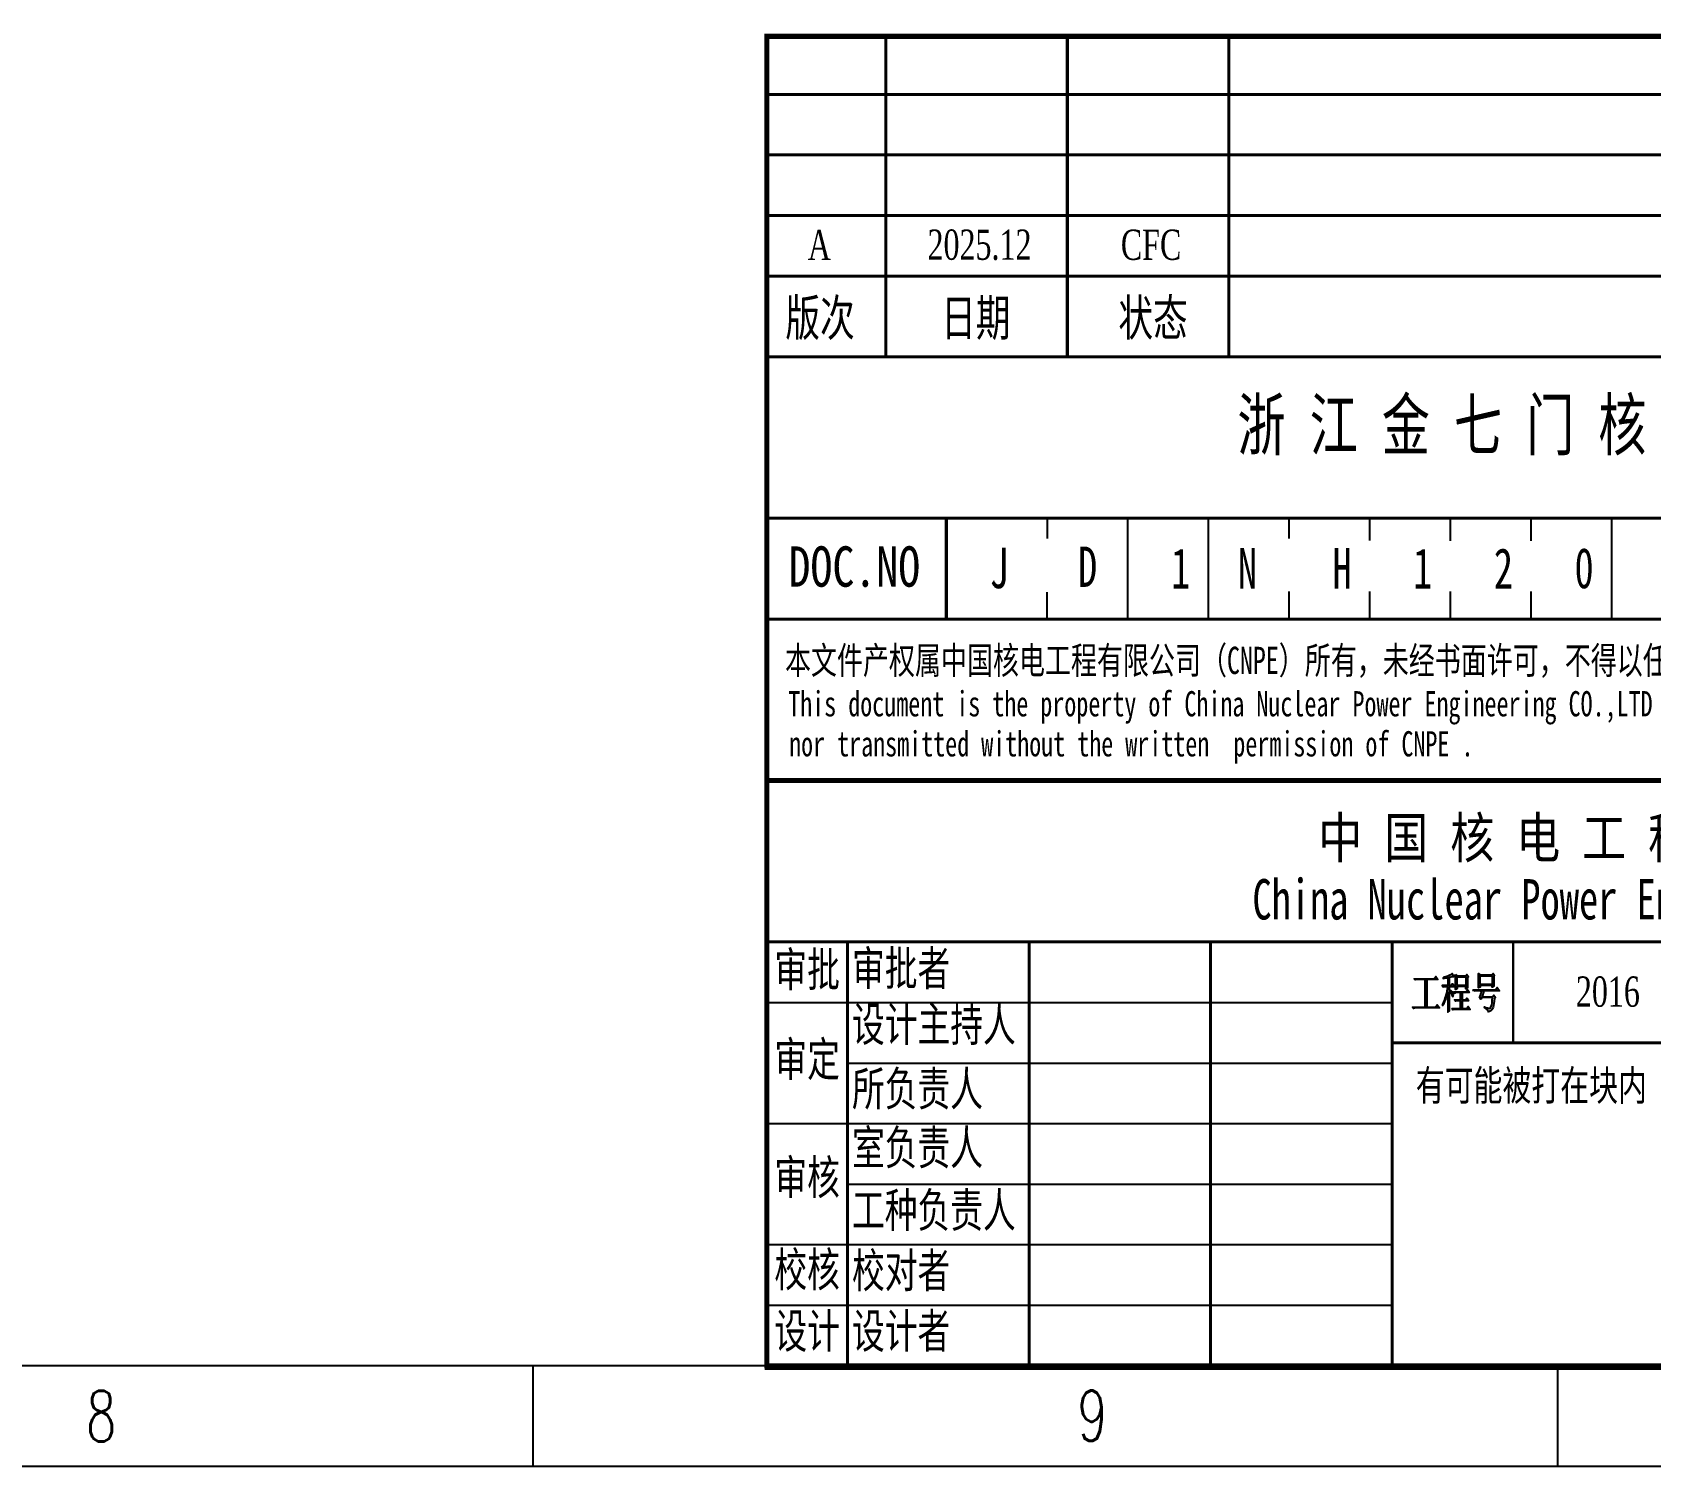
# Model space of a CAD drawing. Header units: inches. Extents: x 6 to 109360, y -14990 to 740552.
# Drawn here: x 794.4 to 954.9, y -7778.7 to -7636.6 of the extents above; entities that cross this region are included whole.
import ezdxf
from ezdxf.enums import TextEntityAlignment as Align

# ---------------------------------------------------------------- set-up
doc = ezdxf.new("R2010")
doc.units = ezdxf.units.IN
doc.header["$MEASUREMENT"] = 0
for name, color, linetype in [('1', 7, 'Continuous'), ('BORDER', 7, 'Continuous'), ('图框', 4, 'Continuous')]:
    doc.layers.add(name, color=color, linetype=linetype)
doc.styles.add('HZ', font='txt_____.ttf', dxfattribs={"width": 0.7, "bigfont": 'HZTXT'})
doc.styles.add('宋体', font='', dxfattribs={"width": 0.7})
doc.styles.get('宋体').set_extended_font_data('SimSun')

# ---------------------------------------------------------------- blocks, each defined once
blk = doc.blocks.new('*U29')
at = {"layer": '图框'}
blk.add_line((0, 5), (0, -5), dxfattribs=at)
blk = doc.blocks.new('*U30')
at = {"color": 0, "linetype": 'ByBlock', "lineweight": -2, "transparency": 16777216}
for p in [(812.8, 0), (914.4, 0)]:
    blk.add_blockref('*U29', p, dxfattribs=at)
blk = doc.blocks.new('图签')
at = {"layer": '1'}
h = blk.add_hatch(color=7, dxfattribs=at)
h.paths.add_polyline_path([(-114.56, 38.27), (-113.46, 38.27), (-113.67, 38.57), (-113.82, 38.36), (-115.81, 38.36), (-115.72, 38.23), (-115.6, 38.27), (-115.49, 38.27), (-114.73, 38.27), (-114.73, 35.54), (-115.98, 35.54), (-115.88, 35.41), (-115.77, 35.45), (-115.65, 35.46), (-113.31, 35.46), (-113.53, 35.77), (-113.69, 35.54), (-114.56, 35.54)])
h.paths.add_polyline_path([(-112.3, 36.78), (-112.31, 37.06), (-112.31, 37.19), (-112.21, 37.06), (-112.14, 36.91), (-112.09, 36.77), (-112.07, 36.72), (-112.01, 36.59), (-111.94, 36.63), (-111.93, 36.66), (-111.91, 36.81), (-111.95, 36.97), (-111.96, 36.97), (-112.03, 37.06), (-112.14, 37.15), (-112.27, 37.24), (-112.31, 37.26), (-112.31, 37.59), (-111.82, 37.59), (-112, 37.86), (-112.13, 37.68), (-112.31, 37.68), (-112.31, 38.51), (-112.14, 38.55), (-112.01, 38.58), (-111.91, 38.59), (-111.89, 38.59), (-112.04, 38.89), (-112.11, 38.82), (-112.21, 38.75), (-112.35, 38.67), (-112.42, 38.64), (-112.56, 38.58), (-112.68, 38.54), (-112.8, 38.5), (-112.91, 38.47), (-112.95, 38.46), (-112.95, 38.39), (-112.79, 38.42), (-112.65, 38.44), (-112.54, 38.46), (-112.46, 38.47), (-112.46, 37.68), (-113.04, 37.68), (-112.95, 37.54), (-112.84, 37.59), (-112.49, 37.59), (-112.51, 37.44), (-112.54, 37.28), (-112.58, 37.11), (-112.62, 36.93), (-112.67, 36.74), (-112.71, 36.59), (-112.76, 36.43), (-112.81, 36.28), (-112.87, 36.12), (-112.93, 35.96), (-113, 35.8), (-113.03, 35.74), (-113.01, 35.69), (-112.85, 35.95), (-112.78, 36.08), (-112.72, 36.23), (-112.65, 36.38), (-112.59, 36.54), (-112.54, 36.7), (-112.48, 36.88), (-112.46, 36.97), (-112.46, 36.74), (-112.46, 35.58), (-112.46, 35.42), (-112.46, 35.28), (-112.47, 35.15), (-112.47, 35.04), (-112.29, 35.16), (-112.29, 35.22), (-112.3, 35.31), (-112.3, 35.54), (-112.3, 35.69)])
h.paths.add_polyline_path([(-110.53, 38.46), (-110.43, 38.56), (-110.59, 38.79), (-110.7, 38.64), (-111.55, 38.64), (-111.73, 38.79), (-111.72, 38.62), (-111.72, 38.62), (-111.72, 38.44), (-111.71, 38.26), (-111.71, 37.88), (-111.72, 37.7), (-111.72, 37.53), (-111.72, 37.35), (-111.72, 37.29), (-111.56, 37.39), (-111.56, 37.59), (-110.69, 37.59), (-110.69, 37.37), (-110.52, 37.46), (-110.52, 37.56), (-110.53, 37.69), (-110.53, 37.86), (-110.53, 38.06)])
h.paths.add_polyline_path([(-111.56, 38.56), (-110.69, 38.56), (-110.69, 37.68), (-111.56, 37.68)], flags=16)
h.paths.add_polyline_path([(-111.06, 36.99), (-110.35, 36.99), (-110.53, 37.26), (-110.66, 37.07), (-111.88, 37.07), (-111.78, 36.94), (-111.68, 36.99), (-111.21, 36.99), (-111.21, 36.26), (-111.81, 36.26), (-111.71, 36.13), (-111.61, 36.17), (-111.21, 36.17), (-111.21, 35.39), (-112.05, 35.39), (-111.96, 35.26), (-111.84, 35.3), (-111.72, 35.31), (-110.26, 35.31), (-110.46, 35.59), (-110.61, 35.39), (-111.06, 35.39), (-111.06, 36.17), (-110.41, 36.17), (-110.59, 36.44), (-110.72, 36.26), (-111.06, 36.26)])
h.paths.add_polyline_path([(-107.92, 38.01), (-107.92, 38.57), (-107.83, 38.69), (-107.99, 38.89), (-108.1, 38.73), (-109.25, 38.73), (-109.42, 38.86), (-109.42, 38.69), (-109.42, 38.51), (-109.42, 38.33), (-109.42, 37.97), (-109.42, 37.79), (-109.42, 37.62), (-109.42, 37.45), (-109.42, 37.44), (-109.25, 37.53), (-109.25, 37.69), (-108.09, 37.69), (-108.09, 37.51), (-107.91, 37.61), (-107.92, 37.71), (-107.92, 37.84)])
h.paths.add_polyline_path([(-109.25, 38.64), (-108.09, 38.64), (-108.09, 37.78), (-109.25, 37.78)], flags=16)
h.paths.add_polyline_path([(-108.91, 37.17), (-107.36, 37.17), (-107.57, 37.47), (-107.73, 37.26), (-109.97, 37.26), (-109.88, 37.13), (-109.78, 37.17), (-109.11, 37.17), (-109.15, 36.98), (-109.19, 36.82), (-109.21, 36.78), (-109.28, 36.63), (-109.34, 36.56), (-109.21, 36.33), (-109.1, 36.48), (-108.03, 36.48), (-108.06, 36.2), (-108.09, 35.96), (-108.12, 35.78), (-108.16, 35.63), (-108.2, 35.54), (-108.24, 35.48), (-108.32, 35.45), (-108.42, 35.45), (-108.54, 35.48), (-108.69, 35.52), (-108.82, 35.58), (-108.83, 35.51), (-108.69, 35.41), (-108.58, 35.31), (-108.51, 35.2), (-108.48, 35.08), (-108.47, 35.06), (-108.33, 35.12), (-108.22, 35.17), (-108.2, 35.19), (-108.11, 35.28), (-108.04, 35.38), (-108.01, 35.44), (-107.98, 35.55), (-107.95, 35.7), (-107.92, 35.89), (-107.88, 36.13), (-107.85, 36.38), (-107.74, 36.49), (-107.91, 36.74), (-108.04, 36.56), (-109.08, 36.56)])
at = {"linetype": 'Continuous'}
blk.add_line((-162.2, 84), (-162.2, 74), dxfattribs=at)
at = {"layer": '1'}
for p, q in [((-180, 59.93), (-180, 131.76)), ((-144.2, 74), (-144.2, 84)), ((-136.2, 74), (-136.2, 84)), ((-128.2, 82), (-128.2, 84)), ((-120.2, 81.79), (-120.2, 84)), ((-112.2, 81.76), (-112.2, 84)), ((-104.2, 81.76), (-104.2, 84)), ((-96.2, 74), (-96.2, 84)), ((-152.2, 83), (-152.2, 83)), ((-152.2, 74), (-152.2, 76.68)), ((-128.2, 74), (-128.2, 76.72)), ((-120.2, 74), (-120.21, 76.72)), ((-112.2, 74), (-112.21, 76.72)), ((-104.2, 74), (-104.2, 76.72)), ((-0.2, 74), (-180.2, 74)), ((0, 0), (-180, 0)), ((-0.2, -0.35), (-180.2, -0.35))]:
    blk.add_line(p, q, dxfattribs=at)
at = {"layer": '1', "color": 7}
for p, q in [((-180, 36), (-118, 36)), ((-172, 30), (-118, 30)), ((-180, 24), (-118, 24)), ((-172, 18), (-118, 18)), ((-180, 12), (-118, 12)), ((-180, 6), (-118, 6)), ((0, 0), (-180, 0)), ((-0.2, -0.35), (-180.2, -0.35))]:
    blk.add_line(p, q, dxfattribs=at)
at = {"layer": '1', "color": 7, "const_width": 0.5}
for points in [[(-180, 0), (0, 0), (0, 131.76), (-180, 131.76)], [(-180, 58), (0, 58), (0, 0), (-180, 0)]]:
    blk.add_lwpolyline(points, close=True, dxfattribs=at)
at = {"layer": '1', "color": 7}
for points, const_width in [([(-168.2, 132), (-168.2, 100)], 0.3), ([(-150.2, 132), (-150.2, 100)], 0.3), ([(-134.2, 132), (-134.2, 100)], 0.3), ([(-180.2, 126), (-0.2, 126)], 0.3), ([(-180.2, 120), (-0.2, 120)], 0.3), ([(-180.2, 114), (-0.2, 114)], 0.3), ([(-180.2, 108), (-0.2, 108)], 0.3), ([(-180.2, 100), (-0.2, 100)], 0.3), ([(-180.2, 84), (-0.2, 84)], 0.3), ([(-162.2, 84), (-162.2, 74)], 0.3), ([(-180.2, 74), (-0.2, 74)], 0.3), ([(-180, 74), (0, 74)], 0.3), ([(-180, 42), (0, 42)], 0.3), ([(-172, 42), (-172, 0)], 0.3), ([(-154, 42), (-154, 0)], 0.3), ([(-136, 42), (-136, 0)], 0.3), ([(-118, 42), (-118, 0)], 0.3), ([(-106, 42), (-106, 32)], 0.25), ([(-118, 32), (0, 32)], 0.3)]:
    blk.add_lwpolyline(points, dxfattribs=dict(at, const_width=const_width))
for points in [[(-115.65, 35.46), (-115.77, 35.45), (-115.88, 35.41), (-115.98, 35.54), (-114.73, 35.54), (-114.73, 38.27), (-115.49, 38.27), (-115.6, 38.27), (-115.72, 38.23), (-115.81, 38.36), (-113.82, 38.36), (-113.67, 38.57), (-113.46, 38.27), (-114.56, 38.27), (-114.56, 35.54), (-113.69, 35.54), (-113.53, 35.77), (-113.31, 35.46)], [(-112.09, 36.77), (-112.07, 36.72), (-112.01, 36.59), (-111.94, 36.63), (-111.93, 36.66), (-111.91, 36.81), (-111.95, 36.97), (-111.96, 36.97), (-112.03, 37.06), (-112.14, 37.15), (-112.27, 37.24), (-112.31, 37.26), (-112.31, 37.59), (-111.82, 37.59), (-112, 37.86), (-112.13, 37.68), (-112.31, 37.68), (-112.31, 38.51), (-112.14, 38.55), (-112.01, 38.58), (-111.91, 38.59), (-111.89, 38.59), (-112.04, 38.89), (-112.11, 38.82), (-112.21, 38.75), (-112.35, 38.67), (-112.42, 38.64), (-112.56, 38.58), (-112.68, 38.54), (-112.8, 38.5), (-112.91, 38.47), (-112.95, 38.46), (-112.95, 38.39), (-112.79, 38.42), (-112.65, 38.44), (-112.54, 38.46), (-112.46, 38.47), (-112.46, 37.68), (-113.04, 37.68), (-112.95, 37.54), (-112.84, 37.59), (-112.49, 37.59), (-112.51, 37.44), (-112.54, 37.28), (-112.58, 37.11), (-112.62, 36.93), (-112.67, 36.74), (-112.71, 36.59), (-112.76, 36.43), (-112.81, 36.28), (-112.87, 36.12), (-112.93, 35.96), (-113, 35.8), (-113.03, 35.74), (-113.01, 35.69), (-112.85, 35.95), (-112.78, 36.08), (-112.72, 36.23), (-112.65, 36.38), (-112.59, 36.54), (-112.54, 36.7), (-112.48, 36.88), (-112.46, 36.97), (-112.46, 36.74), (-112.46, 35.58), (-112.46, 35.42), (-112.46, 35.28), (-112.47, 35.15), (-112.47, 35.04), (-112.29, 35.16), (-112.29, 35.22), (-112.3, 35.31), (-112.3, 35.54), (-112.3, 35.69), (-112.3, 36.78), (-112.31, 37.06), (-112.31, 37.19), (-112.21, 37.06), (-112.14, 36.91)], [(-111.56, 37.68), (-111.56, 38.56), (-110.69, 38.56), (-110.69, 37.68)], [(-109.25, 38.73), (-108.1, 38.73), (-107.99, 38.89), (-107.83, 38.69), (-107.92, 38.57), (-107.92, 38.01), (-107.92, 37.84), (-107.92, 37.71), (-107.91, 37.61), (-108.09, 37.51), (-108.09, 37.69), (-109.25, 37.69), (-109.25, 37.53), (-109.42, 37.44), (-109.42, 37.45), (-109.42, 37.62), (-109.42, 37.79), (-109.42, 37.97), (-109.42, 38.33), (-109.42, 38.51), (-109.42, 38.69), (-109.42, 38.86)], [(-109.25, 37.78), (-109.25, 38.64), (-108.09, 38.64), (-108.09, 37.78)], [(-111.06, 36.26), (-110.72, 36.26), (-110.59, 36.44), (-110.41, 36.17), (-111.06, 36.17), (-111.06, 35.39), (-110.61, 35.39), (-110.46, 35.59), (-110.26, 35.31), (-111.72, 35.31), (-111.84, 35.3), (-111.96, 35.26), (-112.05, 35.39), (-111.21, 35.39), (-111.21, 36.17), (-111.61, 36.17), (-111.71, 36.13), (-111.81, 36.26), (-111.21, 36.26), (-111.21, 36.99), (-111.68, 36.99), (-111.78, 36.94), (-111.88, 37.07), (-110.66, 37.07), (-110.53, 37.26), (-110.35, 36.99), (-111.06, 36.99)], [(-109.88, 37.13), (-109.97, 37.26), (-107.73, 37.26), (-107.57, 37.47), (-107.36, 37.17), (-108.91, 37.17), (-109.08, 36.56), (-108.04, 36.56), (-107.91, 36.74), (-107.74, 36.49), (-107.85, 36.38), (-107.88, 36.13), (-107.92, 35.89), (-107.95, 35.7), (-107.98, 35.55), (-108.01, 35.44), (-108.04, 35.38), (-108.11, 35.28), (-108.2, 35.19), (-108.22, 35.17), (-108.33, 35.12), (-108.47, 35.06), (-108.48, 35.08), (-108.51, 35.2), (-108.58, 35.31), (-108.69, 35.41), (-108.83, 35.51), (-108.82, 35.58), (-108.69, 35.52), (-108.54, 35.48), (-108.42, 35.45), (-108.32, 35.45), (-108.25, 35.48), (-108.24, 35.48), (-108.2, 35.54), (-108.16, 35.63), (-108.12, 35.78), (-108.09, 35.96), (-108.06, 36.2), (-108.03, 36.48), (-109.1, 36.48), (-109.21, 36.33), (-109.34, 36.56), (-109.28, 36.63), (-109.21, 36.78), (-109.19, 36.82), (-109.15, 36.98), (-109.11, 37.17), (-109.78, 37.17)]]:
    blk.add_lwpolyline(points, close=True, dxfattribs=at)
for points in [[(-111.72, 38.62), (-111.73, 38.79)], [(-111.72, 38.79), (-111.55, 38.64), (-110.7, 38.64), (-110.59, 38.79), (-110.43, 38.56), (-110.53, 38.46), (-110.53, 38.06), (-110.53, 37.86), (-110.53, 37.69), (-110.52, 37.56), (-110.52, 37.46), (-110.69, 37.37), (-110.69, 37.59), (-111.56, 37.59), (-111.56, 37.39), (-111.72, 37.29), (-111.72, 37.35), (-111.72, 37.53), (-111.72, 37.7), (-111.71, 37.88), (-111.71, 38.26), (-111.72, 38.44), (-111.72, 38.62)]]:
    blk.add_lwpolyline(points, dxfattribs=at)
at = {"layer": 'BORDER'}
blk.add_line((-152.2, 84), (-152.21, 82), dxfattribs=at)
at = {"layer": '图框'}
for p, q in [((0, 0), (-180, 0)), ((-0.2, -0.35), (-180.2, -0.35))]:
    blk.add_line(p, q, dxfattribs=at)
at = {"linetype": 'Continuous', "attachment_point": 5, "style": '宋体'}
for s, width, heights, insert, char_height in [('{\\fTimes New Roman|b0|i0|c0|p18;A}', 17.3088, [-3], (-174.79, 111.08), 3), ('{\\fTimes New Roman|b0|i0|c0|p18;2025.12}', 17.3088, [-3.06], (-158.91, 111.08), 3), ('{\\fTimes New Roman|b0|i0|c0|p18;CFC}', 17.3088, [-3.07], (-141.9, 111.08), 3), ('浙 江 金 七 门 核 电 厂 1、2 号 机 组', 163.6991, [-6.65], (-89.21, 92.99), 5), ('J', 5.7748, [-4.63], (-156.96, 79.03), 4), ('D', 6.7601, [-4], (-148.19, 79.19), 4), ('1', 5.7748, [-4], (-138.96, 79.03), 4), ('N', 5.7748, [-4], (-132.34, 79.03), 4), ('H', 5.7748, [-4], (-122.96, 79.03), 4), ('1', 5.7748, [-4], (-114.96, 79.03), 4), ('2', 5.7748, [-4], (-106.96, 79.03), 4), ('0', 5.7748, [-4], (-98.96, 79.03), 4), ('{\\fTimes New Roman|b0|i0|c0|p18;2016}', 17.3088, [-3.05], (-96.6, 37.06), 3)]:
    blk.add_mtext_dynamic_manual_height_columns(s, width=width, gutter_width=1, heights=heights, dxfattribs=dict(at, insert=insert, char_height=char_height))
at = {"char_height": 3.4, "attachment_point": 1, "style": '宋体'}
for s, width, heights, insert in [('\\pxqc;审批', 8, [4.44], (-180, 40.98)), ('\\pxqd;审批者', 17.1953, [-4.46], (-171.55, 41.09)), ('\\pxqd;设计主持人', 17.1953, [-4.46], (-171.55, 35.56)), ('\\pxqc;审定', 8, [-4.44], (-180, 32.09)), ('\\pxqd;所负责人', 17.1953, [-4.48], (-171.55, 29.16)), ('\\pxqd;室负责人', 17.1953, [-4.48], (-171.55, 23.33)), ('\\pxqc;审核', 8, [-4.48], (-180, 20.38)), ('\\pxqd;工种负责人', 17.1953, [-4.48], (-171.55, 17.13)), ('\\pxqc;校核', 8, [-4.48], (-180, 11.25)), ('\\pxqd;校对者', 17.1953, [4.42], (-171.55, 11.15)), ('\\pxqc;设计', 8, [-4.33], (-180, 5.15)), ('\\pxqd;设计者', 17.1953, [4.42], (-171.55, 5.15))]:
    blk.add_mtext_dynamic_manual_height_columns(s, width=width, gutter_width=1, heights=heights, dxfattribs=dict(at, insert=insert))
at = {"layer": '1', "color": 7, "style": '宋体'}
for s, height, width, p in [('版次', 3.6, 0.7, (-178.16, 102.07)), ('日期 ', 3.6, 0.7, (-162.71, 102.07)), ('状态', 3.6, 0.7, (-145.14, 102.07)), ('DOC.NO', 4, 0.8, (-177.85, 77.21)), ('中 国 核 电 工 程 有 限 公 司', 4, 0.8, (-125.32, 50.33)), ('China Nuclear Power Engineering Co., Ltd', 4, 0.7, (-131.85, 44.23)), ('有可能被打在块内', 3, 0.7, (-115.65, 26.28))]:
    blk.add_text(s, height=height, dxfattribs=dict(at, width=width)).set_placement(p)
at = {"layer": '1', "color": 7, "ltscale": 0.8, "style": '宋体', "width": 0.7}
for s, height, p in [('本文件产权属中国核电工程有限公司（CNPE）所有，未经书面许可，不得以任何方式复制、传播、发表和外传。', 2.7, (-178.2, 68.56)), ('This document is the property of China Nuclear Power Engineering CO.,LTD (CNPE) , no part of this document may be', 2.5, (-177.88, 64.36)), ('nor transmitted without the written  permission of CNPE .', 2.5, (-177.79, 60.39))]:
    blk.add_text(s, height=height, dxfattribs=at).set_placement(p)
blk = doc.blocks.new('*U121')
blk.add_blockref('图签', (0, 0))

msp = doc.modelspace()

# ---------------------------------------------------------------- linework, layer by layer
at = {"layer": '图框', "color": 1}
msp.add_line((1047.22419, -7768.70222), (31.22419, -7768.70222), dxfattribs=at)
at = {"layer": '图框'}
msp.add_line((1057.22419, -7778.70222), (6.22419, -7778.70222), dxfattribs=at)

# ---------------------------------------------------------------- block references
msp.add_blockref('*U121', (1047.22419, -7768.70222))
at = {"linetype": 'Continuous'}
msp.add_blockref('*U30', (31.22419, -7773.70222), dxfattribs=at)

# ---------------------------------------------------------------- texts
at = {"layer": '图框', "style": 'HZ', "width": 0.7}
for s, p in [('8', (801.22626, -7776.20222)), ('9', (899.50312, -7776.15722))]:
    msp.add_text(s, height=5, dxfattribs=at).set_placement(p, align=Align.CENTER)

doc.saveas('drawing.dxf')
